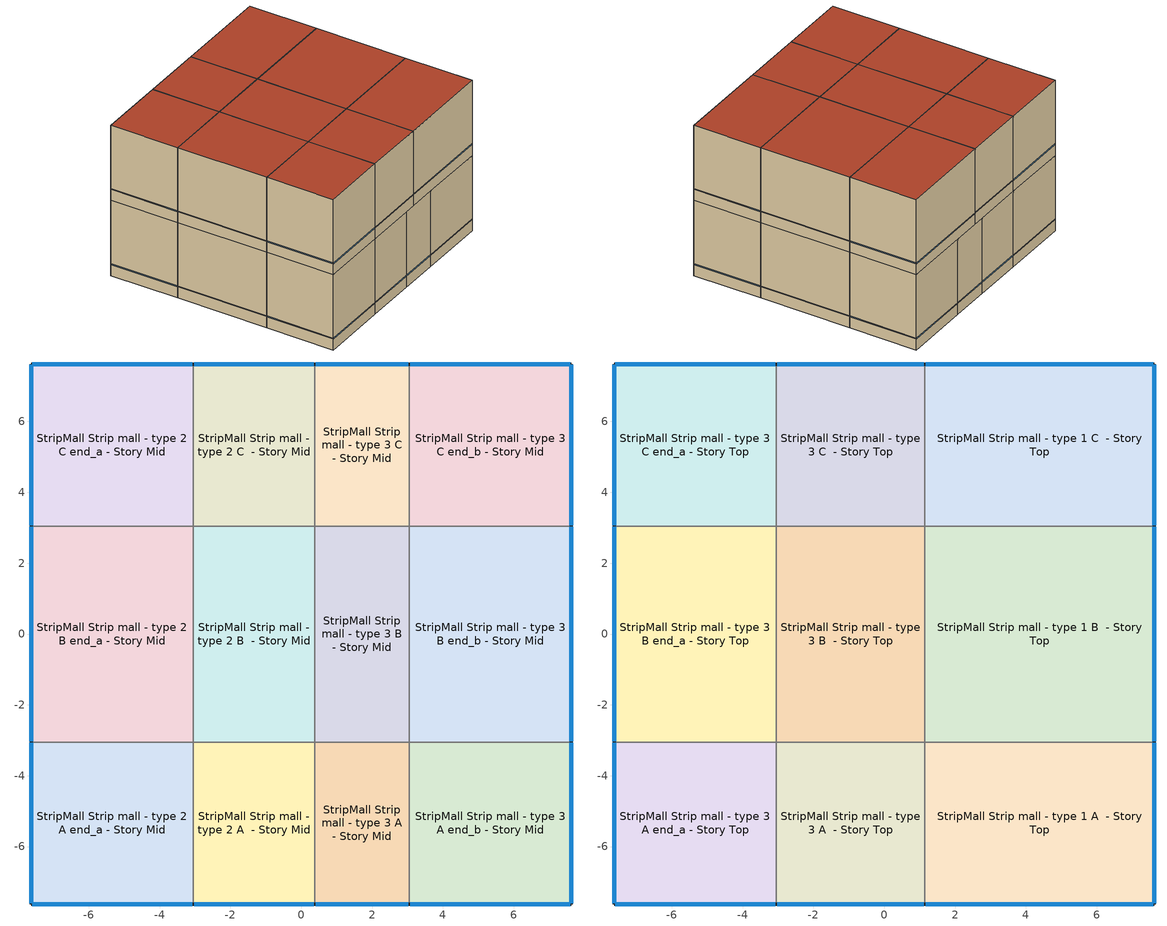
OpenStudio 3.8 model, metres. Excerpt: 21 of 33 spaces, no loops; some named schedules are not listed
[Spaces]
StripMall Strip mall - type 2 A end_a - Story Mid
 floor adiabatic (Typical Interior Floor): -7.62,-7.62 -7.62,-3.05 -3.05,-3.05 -3.05,-7.62 z5.18
 wall outside: -7.62,-3.05 -7.62,-7.62 -3.05,-7.62 z5.18:10.36
 wall to StripMall Strip mall - type 2 B end_a - Story Mid: -3.05,-3.05 -7.62,-3.05 z5.18:10.36
 wall to StripMall Strip mall - type 2 A  - Story Mid: -3.05,-7.62 -3.05,-3.05 z5.18:10.36
 window (Window U-0.75 SHGC 0.65): -7.62,-3.07 -7.62,-7.59 / -7.59,-7.62 -3.07,-7.62 z5.94:6
 ceiling adiabatic (Typical Interior Ceiling): -3.05,-7.62 -3.05,-3.05 -7.62,-3.05 -7.62,-7.62 z10.36
StripMall Strip mall - type 2 B end_a - Story Mid
 floor adiabatic (Typical Interior Floor): -7.62,-3.05 -7.62,3.05 -3.05,3.05 -3.05,-3.05 z5.18
 wall outside: -7.62,3.05 -7.62,-3.05 z5.18:10.36
 wall to StripMall Strip mall - type 2 C end_a - Story Mid: -3.05,3.05 -7.62,3.05 z5.18:10.36
 wall to StripMall Strip mall - type 2 B  - Story Mid: -3.05,-3.05 -3.05,3.05 z5.18:10.36
 window (Window U-0.75 SHGC 0.65): -7.62,3.02 -7.62,-3.02 z5.94:6
 ceiling adiabatic (Typical Interior Ceiling): -3.05,-3.05 -3.05,3.05 -7.62,3.05 -7.62,-3.05 z10.36
StripMall Strip mall - type 2 C end_a - Story Mid
 floor adiabatic (Typical Interior Floor): -7.62,3.05 -7.62,7.62 -3.05,7.62 -3.05,3.05 z5.18
 wall outside: -3.05,7.62 -7.62,7.62 -7.62,3.05 z5.18:10.36
 wall to StripMall Strip mall - type 2 C  - Story Mid: -3.05,3.05 -3.05,7.62 z5.18:10.36
 window (Window U-0.75 SHGC 0.65): -7.62,7.59 -7.62,3.07 / -3.07,7.62 -7.59,7.62 z5.94:6
 ceiling adiabatic (Typical Interior Ceiling): -3.05,3.05 -3.05,7.62 -7.62,7.62 -7.62,3.05 z10.36
StripMall Strip mall - type 2 A  - Story Mid
 floor adiabatic (Typical Interior Floor): -3.05,-7.62 -3.05,-3.05 0.38,-3.05 0.38,-7.62 z5.18
 wall outside: -3.05,-7.62 0.38,-7.62 z5.18:10.36
 wall to StripMall Strip mall - type 2 B  - Story Mid: 0.38,-3.05 -3.05,-3.05 z5.18:10.36
 wall to StripMall Strip mall - type 3 A  - Story Mid: 0.38,-7.62 0.38,-3.05 z5.18:10.36
 window (Window U-0.75 SHGC 0.65): -3.02,-7.62 0.36,-7.62 z5.94:6
 ceiling adiabatic (Typical Interior Ceiling): 0.38,-7.62 0.38,-3.05 -3.05,-3.05 -3.05,-7.62 z10.36
StripMall Strip mall - type 2 B  - Story Mid
 floor adiabatic (Typical Interior Floor): -3.05,-3.05 -3.05,3.05 0.38,3.05 0.38,-3.05 z5.18
 wall to StripMall Strip mall - type 2 C  - Story Mid: 0.38,3.05 -3.05,3.05 z5.18:10.36
 wall to StripMall Strip mall - type 3 B  - Story Mid: 0.38,-3.05 0.38,3.05 z5.18:10.36
 ceiling adiabatic (Typical Interior Ceiling): 0.38,-3.05 0.38,3.05 -3.05,3.05 -3.05,-3.05 z10.36
StripMall Strip mall - type 2 C  - Story Mid
 floor adiabatic (Typical Interior Floor): -3.05,3.05 -3.05,7.62 0.38,7.62 0.38,3.05 z5.18
 wall outside: 0.38,7.62 -3.05,7.62 z5.18:10.36
 wall to StripMall Strip mall - type 3 C  - Story Mid: 0.38,3.05 0.38,7.62 z5.18:10.36
 window (Window U-0.75 SHGC 0.65): 0.36,7.62 -3.02,7.62 z5.94:6
 ceiling adiabatic (Typical Interior Ceiling): 0.38,3.05 0.38,7.62 -3.05,7.62 -3.05,3.05 z10.36
StripMall Strip mall - type 3 A  - Story Mid
 floor adiabatic (Typical Interior Floor): 0.38,-7.62 0.38,-3.05 3.05,-3.05 3.05,-7.62 z5.18
 wall outside: 0.38,-7.62 3.05,-7.62 z5.18:10.36
 wall to StripMall Strip mall - type 3 B  - Story Mid: 3.05,-3.05 0.38,-3.05 z5.18:10.36
 wall to StripMall Strip mall - type 3 A end_b - Story Mid: 3.05,-7.62 3.05,-3.05 z5.18:10.36
 window (Window U-0.75 SHGC 0.65): 0.41,-7.62 3.02,-7.62 z5.94:6
 ceiling adiabatic (Typical Interior Ceiling): 3.05,-7.62 3.05,-3.05 0.38,-3.05 0.38,-7.62 z10.36
StripMall Strip mall - type 3 B  - Story Mid
 floor adiabatic (Typical Interior Floor): 0.38,-3.05 0.38,3.05 3.05,3.05 3.05,-3.05 z5.18
 wall to StripMall Strip mall - type 3 C  - Story Mid: 3.05,3.05 0.38,3.05 z5.18:10.36
 wall to StripMall Strip mall - type 3 B end_b - Story Mid: 3.05,-3.05 3.05,3.05 z5.18:10.36
 ceiling adiabatic (Typical Interior Ceiling): 3.05,-3.05 3.05,3.05 0.38,3.05 0.38,-3.05 z10.36
StripMall Strip mall - type 3 C  - Story Mid
 floor adiabatic (Typical Interior Floor): 0.38,3.05 0.38,7.62 3.05,7.62 3.05,3.05 z5.18
 wall outside: 3.05,7.62 0.38,7.62 z5.18:10.36
 wall to StripMall Strip mall - type 3 C end_b - Story Mid: 3.05,3.05 3.05,7.62 z5.18:10.36
 window (Window U-0.75 SHGC 0.65): 3.02,7.62 0.41,7.62 z5.94:6
 ceiling adiabatic (Typical Interior Ceiling): 3.05,3.05 3.05,7.62 0.38,7.62 0.38,3.05 z10.36
StripMall Strip mall - type 3 A end_b - Story Mid
 floor adiabatic (Typical Interior Floor): 3.05,-7.62 3.05,-3.05 7.62,-3.05 7.62,-7.62 z5.18
 wall outside: 3.05,-7.62 7.62,-7.62 7.62,-3.05 z5.18:10.36
 wall to StripMall Strip mall - type 3 B end_b - Story Mid: 7.62,-3.05 3.05,-3.05 z5.18:10.36
 window (Window U-0.75 SHGC 0.65): 3.07,-7.62 7.59,-7.62 / 7.62,-7.59 7.62,-3.07 z5.94:6
 ceiling adiabatic (Typical Interior Ceiling): 7.62,-7.62 7.62,-3.05 3.05,-3.05 3.05,-7.62 z10.36
StripMall Strip mall - type 3 B end_b - Story Mid
 floor adiabatic (Typical Interior Floor): 3.05,-3.05 3.05,3.05 7.62,3.05 7.62,-3.05 z5.18
 wall outside: 7.62,-3.05 7.62,3.05 z5.18:10.36
 wall to StripMall Strip mall - type 3 C end_b - Story Mid: 7.62,3.05 3.05,3.05 z5.18:10.36
 window (Window U-0.75 SHGC 0.65): 7.62,-3.02 7.62,3.02 z5.94:6
 ceiling adiabatic (Typical Interior Ceiling): 7.62,-3.05 7.62,3.05 3.05,3.05 3.05,-3.05 z10.36
StripMall Strip mall - type 3 C end_b - Story Mid
 floor adiabatic (Typical Interior Floor): 3.05,3.05 3.05,7.62 7.62,7.62 7.62,3.05 z5.18
 wall outside: 7.62,3.05 7.62,7.62 3.05,7.62 z5.18:10.36
 window (Window U-0.75 SHGC 0.65): 7.59,7.62 3.07,7.62 / 7.62,3.07 7.62,7.59 z5.94:6
 ceiling adiabatic (Typical Interior Ceiling): 7.62,3.05 7.62,7.62 3.05,7.62 3.05,3.05 z10.36
StripMall Strip mall - type 3 A end_a - Story Top
 floor adiabatic (Typical Interior Floor): -7.62,-7.62 -7.62,-3.05 -3.05,-3.05 -3.05,-7.62 z10.36
 wall outside: -7.62,-3.05 -7.62,-7.62 -3.05,-7.62 z10.36:15.54
 wall to StripMall Strip mall - type 3 B end_a - Story Top: -3.05,-3.05 -7.62,-3.05 z10.36:15.54
 wall to StripMall Strip mall - type 3 A  - Story Top: -3.05,-7.62 -3.05,-3.05 z10.36:15.54
 window (Window U-0.75 SHGC 0.65): -7.62,-3.07 -7.62,-7.59 / -7.59,-7.62 -3.07,-7.62 z11.13:11.18
 roof outside: -3.05,-7.62 -3.05,-3.05 -7.62,-3.05 -7.62,-7.62 z15.54
StripMall Strip mall - type 3 B end_a - Story Top
 floor adiabatic (Typical Interior Floor): -7.62,-3.05 -7.62,3.05 -3.05,3.05 -3.05,-3.05 z10.36
 wall outside: -7.62,3.05 -7.62,-3.05 z10.36:15.54
 wall to StripMall Strip mall - type 3 C end_a - Story Top: -3.05,3.05 -7.62,3.05 z10.36:15.54
 wall to StripMall Strip mall - type 3 B  - Story Top: -3.05,-3.05 -3.05,3.05 z10.36:15.54
 window (Window U-0.75 SHGC 0.65): -7.62,3.02 -7.62,-3.02 z11.13:11.18
 roof outside: -3.05,-3.05 -3.05,3.05 -7.62,3.05 -7.62,-3.05 z15.54
StripMall Strip mall - type 3 C end_a - Story Top
 floor adiabatic (Typical Interior Floor): -7.62,3.05 -7.62,7.62 -3.05,7.62 -3.05,3.05 z10.36
 wall outside: -3.05,7.62 -7.62,7.62 -7.62,3.05 z10.36:15.54
 wall to StripMall Strip mall - type 3 C  - Story Top: -3.05,3.05 -3.05,7.62 z10.36:15.54
 window (Window U-0.75 SHGC 0.65): -7.62,7.59 -7.62,3.07 / -3.07,7.62 -7.59,7.62 z11.13:11.18
 roof outside: -3.05,3.05 -3.05,7.62 -7.62,7.62 -7.62,3.05 z15.54
StripMall Strip mall - type 3 A  - Story Top
 floor adiabatic (Typical Interior Floor): -3.05,-7.62 -3.05,-3.05 1.14,-3.05 1.14,-7.62 z10.36
 wall outside: -3.05,-7.62 1.14,-7.62 z10.36:15.54
 wall to StripMall Strip mall - type 3 B  - Story Top: 1.14,-3.05 -3.05,-3.05 z10.36:15.54
 wall to StripMall Strip mall - type 1 A  - Story Top: 1.14,-7.62 1.14,-3.05 z10.36:15.54
 window (Window U-0.75 SHGC 0.65): -3.02,-7.62 1.12,-7.62 z11.13:11.18
 roof outside: 1.14,-7.62 1.14,-3.05 -3.05,-3.05 -3.05,-7.62 z15.54
StripMall Strip mall - type 3 B  - Story Top
 floor adiabatic (Typical Interior Floor): -3.05,-3.05 -3.05,3.05 1.14,3.05 1.14,-3.05 z10.36
 wall to StripMall Strip mall - type 3 C  - Story Top: 1.14,3.05 -3.05,3.05 z10.36:15.54
 wall to StripMall Strip mall - type 1 B  - Story Top: 1.14,-3.05 1.14,3.05 z10.36:15.54
 roof outside: 1.14,-3.05 1.14,3.05 -3.05,3.05 -3.05,-3.05 z15.54
StripMall Strip mall - type 3 C  - Story Top
 floor adiabatic (Typical Interior Floor): -3.05,3.05 -3.05,7.62 1.14,7.62 1.14,3.05 z10.36
 wall outside: 1.14,7.62 -3.05,7.62 z10.36:15.54
 wall to StripMall Strip mall - type 1 C  - Story Top: 1.14,3.05 1.14,7.62 z10.36:15.54
 window (Window U-0.75 SHGC 0.65): 1.12,7.62 -3.02,7.62 z11.13:11.18
 roof outside: 1.14,3.05 1.14,7.62 -3.05,7.62 -3.05,3.05 z15.54
StripMall Strip mall - type 1 A  - Story Top
 floor adiabatic (Typical Interior Floor): 1.14,-7.62 1.14,-3.05 7.62,-3.05 7.62,-7.62 z10.36
 wall outside: 1.14,-7.62 7.62,-7.62 7.62,-3.05 z10.36:15.54
 wall to StripMall Strip mall - type 1 B  - Story Top: 7.62,-3.05 1.14,-3.05 z10.36:15.54
 window (Window U-0.75 SHGC 0.65): 1.17,-7.62 7.59,-7.62 / 7.62,-7.59 7.62,-3.07 z11.13:11.18
 roof outside: 7.62,-7.62 7.62,-3.05 1.14,-3.05 1.14,-7.62 z15.54
StripMall Strip mall - type 1 B  - Story Top
 floor adiabatic (Typical Interior Floor): 1.14,-3.05 1.14,3.05 7.62,3.05 7.62,-3.05 z10.36
 wall outside: 7.62,-3.05 7.62,3.05 z10.36:15.54
 wall to StripMall Strip mall - type 1 C  - Story Top: 7.62,3.05 1.14,3.05 z10.36:15.54
 window (Window U-0.75 SHGC 0.65): 7.62,-3.02 7.62,3.02 z11.13:11.18
 roof outside: 7.62,-3.05 7.62,3.05 1.14,3.05 1.14,-3.05 z15.54
StripMall Strip mall - type 1 C  - Story Top
 floor adiabatic (Typical Interior Floor): 1.14,3.05 1.14,7.62 7.62,7.62 7.62,3.05 z10.36
 wall outside: 7.62,3.05 7.62,7.62 1.14,7.62 z10.36:15.54
 window (Window U-0.75 SHGC 0.65): 7.59,7.62 1.17,7.62 / 7.62,3.07 7.62,7.59 z11.13:11.18
 roof outside: 7.62,3.05 7.62,7.62 1.14,7.62 1.14,3.05 z15.54
[Site]
Denver Internationa_CO_USA: Latitude {deg}=39.83; Longitude {deg}=-104.66; Time Zone {hr}=-7; Elevation {m}=1655; Terrain=City
[Site:WaterMainsTemperature]
Calculation Method=Correlation; Annual Average Outdoor Air Temperature {C}=10.9308; Maximum Difference In Monthly Average Outdoor Air Temperatures {deltaC}=24.88
[SizingPeriod:DesignDay] Barometric Pressure {Pa}=82960; Rain Indicator=No; Snow Indicator=No; Day of Month=21; Daylight Saving Time Indicator=No; Humidity Condition Type=Wetbulb; Dry-Bulb Temperature Range Modifier Type=DefaultMultipliers
Name | Maximum Dry-Bulb Temperature {C} | Daily Dry-Bulb Temperature Range {deltaC} | Wind Speed {m/s} | Wind Direction {deg} | Month | Day Type | Wetbulb or DewPoint at Maximum Dry-Bulb {C} | Solar Model Indicator | ASHRAE Clear Sky Optical Depth for Beam Irradiance | ASHRAE Clear Sky Optical Depth for Diffuse Irradiance | Sky Clearness
Denver Internationa Ann Clg .4% Condns DB=>MWB 1 | 34.6 | 15.3 | 4.1 | 80 | 7 | SummerDesignDay | 15.5 | ASHRAETau | 0.307 | 2.47
Denver Internationa Ann Clg .4% Condns WB=>MDB 1 | 27.1 | 15.3 | 4.1 | 80 | 7 | SummerDesignDay | 18.3 | ASHRAETau | 0.307 | 2.47
Denver Internationa Ann Htg 99.6% Condns DB 1 | -17.5 | 0 | 3.5 | 90 | 12 | WinterDesignDay | -17.5 | ASHRAEClearSky |  |  | 0
Denver Internationa August .4% Condns DB=>MCWB 1 | 35.5 | 14.8 | 4.1 | 80 | 8 | SummerDesignDay | 15.8 | ASHRAETau | 0.317 | 2.463
[ClimateZones]
Climate Zone Institution Name 1=ASHRAE; Climate Zone Document Name 1=ANSI/ASHRAE Standard 169; Climate Zone Document Year 1=2006; Climate Zone Value 1=ASHRAE 169-2013-5B
[Building]
ComStock DOE Ref Pre-1980|RetailStripmall|FullServiceRestaurant: Default Construction Set=ComStock DOE Ref Pre-1980 - StMall - ASHRAE 169-2013-5B; Default Schedule Set=Building Default Schedule Set; Standards Building Type=StripMall
[Site:GroundTemperature:FCfactorMethod]
January Ground Temperature {C}=7.1; February Ground Temperature {C}=3; March Ground Temperature {C}=-1; April Ground Temperature {C}=0.8; May Ground Temperature {C}=-0.2; June Ground Temperature {C}=4.8; July Ground Temperature {C}=6.1; August Ground Temperature {C}=13.7; September Ground Temperature {C}=22.2; October Ground Temperature {C}=22.7; November Ground Temperature {C}=21.7; December Ground Temperature {C}=18.5
[DefaultConstructionSet]
ComStock DOE Ref Pre-1980 - StMall - ASHRAE 169-2013-5B: Default Exterior Surface Constructions=Default Surface Constructions 1; Default Interior Surface Constructions=Default Surface Constructions 2; Default Ground Contact Surface Constructions=Default Surface Constructions 3; Default Exterior SubSurface Constructions=Default Sub Surface Constructions 1; Default Interior SubSurface Constructions=Default Sub Surface Constructions 2; Interior Partition Construction=Typical Interior Partition
[DefaultSurfaceConstructions]
Name | Floor Construction | Wall Construction | Roof Ceiling Construction
Default Surface Constructions 1 | Typical Insulated Exterior Mass Floor | Typical Insulated Steel Framed Exterior Wall R-6.21 | Typical IEAD Roof R-13.16
Default Surface Constructions 2 | Typical Interior Floor | Typical Interior Wall | Typical Interior Ceiling
Default Surface Constructions 3 | Typical Insulated Carpeted 6in Slab Floor | Typical Insulated Basement Mass Wall
[Construction]
Typical Insulated Exterior Mass Floor: 4 in. Normalweight Concrete Floor, Typical Carpet Pad
Typical Insulated Steel Framed Exterior Wall R-6.21: 25mm Stucco, 5/8 in. Gypsum Board, Typical Insulation R-4.03, 5/8 in. Gypsum Board
Typical IEAD Roof R-13.16: Roof Membrane, Typical Insulation R-12.04, Metal Roof Surface
Typical Interior Floor: 100mm Normalweight concrete floor, CP02 CARPET PAD
Typical Interior Wall: G01 13mm gypsum board, G01 13mm gypsum board
Typical Interior Ceiling: CP02 CARPET PAD, 100mm Normalweight concrete floor
Typical Insulated Carpeted 6in Slab Floor: 6 in. Normalweight Concrete Floor, Typical Carpet Pad
Typical Insulated Basement Mass Wall: 8 in. Concrete Block Basement Wall
U 0.62 SHGC 0.41 Simple Glazing Window U-0.62 SHGC 0.41: U 0.62 SHGC 0.41 Simple Glazing U-0.62 SHGC 0.41
U 0.62 SHGC 0.41 Simple Glazing Window U-0.62 SHGC 0.41 1: U 0.62 SHGC 0.41 Simple Glazing U-0.62 SHGC 0.41 1
Typical Insulated Metal Door: F08 Metal surface, Typical Insulation
U 0.88 SHGC 0.16 Sgl Ref-A-L Clr 6mm: REF A CLEAR LO 6MM
Typical Overhead Door: Typical Insulation
Typical Interior Window: Clear 3mm
Typical Interior Door; Typical Interior Partition: G05 25mm wood
InteriorFurnishings 1: Std Wood 6inch 1
Window U-0.75 SHGC 0.65: Simple Glazing Double - No LowE - Clear - Aluminum
[Material:NoMass] Roughness=Smooth; Thermal Absorptance=0.9; Solar Absorptance=0.7
Name | Thermal Resistance {m2-K/W} | Visible Absorptance
Typical Insulation R-4.03 | 0.710131 | 0.7
Typical Carpet Pad; CP02 CARPET PAD | 0.21648 | 0.8
Typical Insulation R-12.04 | 2.12048 | 0.7
Typical Insulation | 0.0282222 | 0.7
[Material] Thermal Absorptance=0.9
Name | Roughness | Thickness {m} | Conductivity {W/m-K} | Density {kg/m3} | Specific Heat {J/kg-K} | Solar Absorptance | Visible Absorptance
4 in. Normalweight Concrete Floor | MediumRough | 0.1016 | 2.31 | 2322 | 832 | 0.7 | 0.7
25mm Stucco | Smooth | 0.0254 | 0.72 | 1856 | 840 | 0.7 | 0.7
5/8 in. Gypsum Board | MediumSmooth | 0.0159 | 0.16 | 800 | 1090 | 0.7 | 0.7
Roof Membrane | VeryRough | 0.0095 | 0.16 | 1121.29 | 1460 | 0.7 | 0.7
Metal Roof Surface; F08 Metal surface | Smooth | 0.0008 | 45.28 | 7824 | 500 | 0.7 | 0.7
100mm Normalweight concrete floor | MediumRough | 0.1016 | 2.31045 | 2322 | 832.557 | 0.7 | 0.7
G01 13mm gypsum board | Smooth | 0.0127 | 0.160031 | 800.001 | 1090.73 | 0.7 | 0.5
6 in. Normalweight Concrete Floor | MediumRough | 0.1524 | 2.31 | 2322 | 832 | 0.7 | 0.7
8 in. Concrete Block Basement Wall | MediumRough | 0.2032 | 1.326 | 1842 | 912 | 0.7 | 0.7
G05 25mm wood | MediumSmooth | 0.0254 | 0.15 | 608 | 1630 | 0.5 | 0.5
Std Wood 6inch 1 | MediumSmooth | 0.15 | 0.12 | 540 | 1210 | 0.7 | 0.7
[DefaultSubSurfaceConstructions]
Name | Fixed Window Construction | Operable Window Construction | Door Construction | Glass Door Construction | Overhead Door Construction | Tubular Daylight Dome Construction | Tubular Daylight Diffuser Construction
Default Sub Surface Constructions 1 | U 0.62 SHGC 0.41 Simple Glazing Window U-0.62 SHGC 0.41 | U 0.62 SHGC 0.41 Simple Glazing Window U-0.62 SHGC 0.41 1 | Typical Insulated Metal Door | U 0.88 SHGC 0.16 Sgl Ref-A-L Clr 6mm | Typical Overhead Door | Typical Interior Window | Typical Interior Window
Default Sub Surface Constructions 2 | Typical Interior Window | Typical Interior Window | Typical Interior Door
[WindowMaterial:SimpleGlazingSystem]
Name | U-Factor {W/m2-K} | Solar Heat Gain Coefficient | Visible Transmittance
U 0.62 SHGC 0.41 Simple Glazing U-0.62 SHGC 0.41; U 0.62 SHGC 0.41 Simple Glazing U-0.62 SHGC 0.41 1 | 3.52052 | 0.41 | 0.32
Simple Glazing Double - No LowE - Clear - Aluminum | 4.23598 | 0.646 | 0.671
[WindowMaterial:Glazing] Optical Data Type=SpectralAverage; Infrared Transmittance at Normal Incidence=0; Front Side Infrared Hemispherical Emissivity=0.84; Conductivity {W/m-K}=0.9; Dirt Correction Factor for Solar and Visible Transmittance=1; Solar Diffusing=No
Name | Thickness {m} | Solar Transmittance at Normal Incidence | Front Side Solar Reflectance at Normal Incidence | Back Side Solar Reflectance at Normal Incidence | Visible Transmittance at Normal Incidence | Front Side Visible Reflectance at Normal Incidence | Back Side Visible Reflectance at Normal Incidence | Back Side Infrared Hemispherical Emissivity
REF A CLEAR LO 6MM | 0.006 | 0.066 | 0.341 | 0.493 | 0.08 | 0.41 | 0.37 | 0.4
Clear 3mm | 0.003 | 0.837 | 0.075 | 0.075 | 0.898 | 0.081 | 0.081 | 0.84
[SpaceType] Standards Building Type=StripMall
Name | Default Schedule Set | Design Specification Outdoor Air Object | Standards Space Type
StripMall Strip mall - type 1 - ComStock DOE Ref Pre-1980 | StripMall Strip mall - type 1 Schedule Set | StripMall Strip mall - type 1 Ventilation | Strip mall - type 1
StripMall Strip mall - type 2 - ComStock DOE Ref Pre-1980 | StripMall Strip mall - type 2 Schedule Set | StripMall Strip mall - type 2 Ventilation | Strip mall - type 2
StripMall Strip mall - type 3 - ComStock DOE Ref Pre-1980 | StripMall Strip mall - type 3 Schedule Set | StripMall Strip mall - type 3 Ventilation | Strip mall - type 3
[BuildingStory] Nominal Floor to Floor Height {m}=5.1816
Name | Nominal Z Coordinate {m}
Story Mid | 5.1816
Story Top | 10.3632
[Space]
Name | Space Type | Building Story | Thermal Zone
StripMall Strip mall - type 2 A end_a - Story Mid | StripMall Strip mall - type 2 - ComStock DOE Ref Pre-1980 | Story Mid | Zone StripMall Strip mall - type 2 A end_a - Story Mid
StripMall Strip mall - type 2 B end_a - Story Mid | StripMall Strip mall - type 2 - ComStock DOE Ref Pre-1980 | Story Mid | Zone StripMall Strip mall - type 2 B end_a - Story Mid
StripMall Strip mall - type 2 C end_a - Story Mid | StripMall Strip mall - type 2 - ComStock DOE Ref Pre-1980 | Story Mid | Zone StripMall Strip mall - type 2 C end_a - Story Mid
StripMall Strip mall - type 2 A  - Story Mid | StripMall Strip mall - type 2 - ComStock DOE Ref Pre-1980 | Story Mid | Zone StripMall Strip mall - type 2 A  - Story Mid
StripMall Strip mall - type 2 B  - Story Mid | StripMall Strip mall - type 2 - ComStock DOE Ref Pre-1980 | Story Mid | Zone StripMall Strip mall - type 2 B  - Story Mid
StripMall Strip mall - type 2 C  - Story Mid | StripMall Strip mall - type 2 - ComStock DOE Ref Pre-1980 | Story Mid | Zone StripMall Strip mall - type 2 C  - Story Mid
StripMall Strip mall - type 3 A  - Story Mid | StripMall Strip mall - type 3 - ComStock DOE Ref Pre-1980 | Story Mid | Zone StripMall Strip mall - type 3 A  - Story Mid
StripMall Strip mall - type 3 B  - Story Mid | StripMall Strip mall - type 3 - ComStock DOE Ref Pre-1980 | Story Mid | Zone StripMall Strip mall - type 3 B  - Story Mid
StripMall Strip mall - type 3 C  - Story Mid | StripMall Strip mall - type 3 - ComStock DOE Ref Pre-1980 | Story Mid | Zone StripMall Strip mall - type 3 C  - Story Mid
StripMall Strip mall - type 3 A end_b - Story Mid | StripMall Strip mall - type 3 - ComStock DOE Ref Pre-1980 | Story Mid | Zone StripMall Strip mall - type 3 A end_b - Story Mid
StripMall Strip mall - type 3 B end_b - Story Mid | StripMall Strip mall - type 3 - ComStock DOE Ref Pre-1980 | Story Mid | Zone StripMall Strip mall - type 3 B end_b - Story Mid
StripMall Strip mall - type 3 C end_b - Story Mid | StripMall Strip mall - type 3 - ComStock DOE Ref Pre-1980 | Story Mid | Zone StripMall Strip mall - type 3 C end_b - Story Mid
StripMall Strip mall - type 3 A end_a - Story Top | StripMall Strip mall - type 3 - ComStock DOE Ref Pre-1980 | Story Top | Zone StripMall Strip mall - type 3 A end_a - Story Top
StripMall Strip mall - type 3 B end_a - Story Top | StripMall Strip mall - type 3 - ComStock DOE Ref Pre-1980 | Story Top | Zone StripMall Strip mall - type 3 B end_a - Story Top
StripMall Strip mall - type 3 C end_a - Story Top | StripMall Strip mall - type 3 - ComStock DOE Ref Pre-1980 | Story Top | Zone StripMall Strip mall - type 3 C end_a - Story Top
StripMall Strip mall - type 3 A  - Story Top | StripMall Strip mall - type 3 - ComStock DOE Ref Pre-1980 | Story Top | Zone StripMall Strip mall - type 3 A  - Story Top
StripMall Strip mall - type 3 B  - Story Top | StripMall Strip mall - type 3 - ComStock DOE Ref Pre-1980 | Story Top | Zone StripMall Strip mall - type 3 B  - Story Top
StripMall Strip mall - type 3 C  - Story Top | StripMall Strip mall - type 3 - ComStock DOE Ref Pre-1980 | Story Top | Zone StripMall Strip mall - type 3 C  - Story Top
StripMall Strip mall - type 1 A  - Story Top | StripMall Strip mall - type 1 - ComStock DOE Ref Pre-1980 | Story Top | Zone StripMall Strip mall - type 1 A  - Story Top
StripMall Strip mall - type 1 B  - Story Top | StripMall Strip mall - type 1 - ComStock DOE Ref Pre-1980 | Story Top | Zone StripMall Strip mall - type 1 B  - Story Top
StripMall Strip mall - type 1 C  - Story Top | StripMall Strip mall - type 1 - ComStock DOE Ref Pre-1980 | Story Top | Zone StripMall Strip mall - type 1 C  - Story Top
[ThermalZone] Multiplier=1; Use Ideal Air Loads=No
Name | Thermostat
Zone StripMall Strip mall - type 2 A end_a - Story Mid | StripMall Strip mall - type 2 - ComStock DOE Ref Pre-1980 Thermostat 1
Zone StripMall Strip mall - type 2 B end_a - Story Mid | StripMall Strip mall - type 2 - ComStock DOE Ref Pre-1980 Thermostat 3
Zone StripMall Strip mall - type 2 C end_a - Story Mid | StripMall Strip mall - type 2 - ComStock DOE Ref Pre-1980 Thermostat 5
Zone StripMall Strip mall - type 2 A  - Story Mid | StripMall Strip mall - type 2 - ComStock DOE Ref Pre-1980 Thermostat
Zone StripMall Strip mall - type 2 B  - Story Mid | StripMall Strip mall - type 2 - ComStock DOE Ref Pre-1980 Thermostat 2
Zone StripMall Strip mall - type 2 C  - Story Mid | StripMall Strip mall - type 2 - ComStock DOE Ref Pre-1980 Thermostat 4
Zone StripMall Strip mall - type 3 A  - Story Mid | StripMall Strip mall - type 3 - ComStock DOE Ref Pre-1980 Thermostat
Zone StripMall Strip mall - type 3 B  - Story Mid | StripMall Strip mall - type 3 - ComStock DOE Ref Pre-1980 Thermostat 4
Zone StripMall Strip mall - type 3 C  - Story Mid | StripMall Strip mall - type 3 - ComStock DOE Ref Pre-1980 Thermostat 8
Zone StripMall Strip mall - type 3 A end_b - Story Mid | StripMall Strip mall - type 3 - ComStock DOE Ref Pre-1980 Thermostat 3
Zone StripMall Strip mall - type 3 B end_b - Story Mid | StripMall Strip mall - type 3 - ComStock DOE Ref Pre-1980 Thermostat 7
Zone StripMall Strip mall - type 3 C end_b - Story Mid | StripMall Strip mall - type 3 - ComStock DOE Ref Pre-1980 Thermostat 11
Zone StripMall Strip mall - type 3 A end_a - Story Top | StripMall Strip mall - type 3 - ComStock DOE Ref Pre-1980 Thermostat 2
Zone StripMall Strip mall - type 3 B end_a - Story Top | StripMall Strip mall - type 3 - ComStock DOE Ref Pre-1980 Thermostat 6
Zone StripMall Strip mall - type 3 C end_a - Story Top | StripMall Strip mall - type 3 - ComStock DOE Ref Pre-1980 Thermostat 10
Zone StripMall Strip mall - type 3 A  - Story Top | StripMall Strip mall - type 3 - ComStock DOE Ref Pre-1980 Thermostat 1
Zone StripMall Strip mall - type 3 B  - Story Top | StripMall Strip mall - type 3 - ComStock DOE Ref Pre-1980 Thermostat 5
Zone StripMall Strip mall - type 3 C  - Story Top | StripMall Strip mall - type 3 - ComStock DOE Ref Pre-1980 Thermostat 9
Zone StripMall Strip mall - type 1 A  - Story Top | StripMall Strip mall - type 1 - ComStock DOE Ref Pre-1980 Thermostat 1
Zone StripMall Strip mall - type 1 B  - Story Top | StripMall Strip mall - type 1 - ComStock DOE Ref Pre-1980 Thermostat 3
Zone StripMall Strip mall - type 1 C  - Story Top | StripMall Strip mall - type 1 - ComStock DOE Ref Pre-1980 Thermostat 5
[People:Definition] Number of People Calculation Method=People/Area; People per Space Floor Area {person/m2}=0.161459; Fraction Radiant=0.3
StripMall Strip mall - type 1 People Definition; StripMall Strip mall - type 2 People Definition; StripMall Strip mall - type 3 People Definition
[People] Work Efficiency Schedule=Work Efficiency Schedule; Clothing Insulation Schedule=Clothing Schedule; Air Velocity Schedule=Air Velocity Schedule; Multiplier=1
Name | People Definition | Space or SpaceType
StripMall Strip mall - type 1 People | StripMall Strip mall - type 1 People Definition | StripMall Strip mall - type 1 - ComStock DOE Ref Pre-1980
StripMall Strip mall - type 2 People | StripMall Strip mall - type 2 People Definition | StripMall Strip mall - type 2 - ComStock DOE Ref Pre-1980
StripMall Strip mall - type 3 People | StripMall Strip mall - type 3 People Definition | StripMall Strip mall - type 3 - ComStock DOE Ref Pre-1980
[Lights:Definition] Design Level Calculation Method=Watts/Area; Fraction Visible=0.2; Return Air Fraction=0
Name | Watts per Space Floor Area {W/m2} | Fraction Radiant
StripMall Strip mall - type 3 - ComStock DOE Ref Pre-1980 General Lights Definition; StripMall Strip mall - type 2 - ComStock DOE Ref Pre-1980 General Lights Definition; StripMall Strip mall - type 1 - ComStock DOE Ref Pre-1980 General Lights Definition | 6.83094 | 0.365
StripMall Strip mall - type 3 - ComStock DOE Ref Pre-1980 Supplemental Lights Definition; StripMall Strip mall - type 2 - ComStock DOE Ref Pre-1980 Supplemental Lights Definition; StripMall Strip mall - type 1 - ComStock DOE Ref Pre-1980 Supplemental Lights Definition | 0.393529 | 0.165
StripMall Strip mall - type 3 - ComStock DOE Ref Pre-1980 Wall Wash Lights Definition; StripMall Strip mall - type 2 - ComStock DOE Ref Pre-1980 Wall Wash Lights Definition; StripMall Strip mall - type 1 - ComStock DOE Ref Pre-1980 Wall Wash Lights Definition | 0.663322 | 0.165
[ElectricEquipment:Definition] Design Level Calculation Method=Watts/Area; Watts per Space Floor Area {W/m2}=3.83902; Fraction Latent=0; Fraction Radiant=0.5; Fraction Lost=0
StripMall Strip mall - type 1 Elec Equip Definition; StripMall Strip mall - type 2 Elec Equip Definition; StripMall Strip mall - type 3 Elec Equip Definition
[ElectricEquipment] Schedule=Mercantile_Retail BLDG_EQUIP_EndUseData BPR Adjusted
Name | Electric Equipment Definition | Space or SpaceType
StripMall Strip mall - type 1 Elec Equip | StripMall Strip mall - type 1 Elec Equip Definition | StripMall Strip mall - type 1 - ComStock DOE Ref Pre-1980
StripMall Strip mall - type 2 Elec Equip | StripMall Strip mall - type 2 Elec Equip Definition | StripMall Strip mall - type 2 - ComStock DOE Ref Pre-1980
StripMall Strip mall - type 3 Elec Equip | StripMall Strip mall - type 3 Elec Equip Definition | StripMall Strip mall - type 3 - ComStock DOE Ref Pre-1980
[DesignSpecification:OutdoorAir] Outdoor Air Method=Sum; Outdoor Air Flow per Floor Area {m3/s-m2}=0.001524
StripMall Strip mall - type 1 Ventilation; StripMall Strip mall - type 2 Ventilation; StripMall Strip mall - type 3 Ventilation
[DefaultScheduleSet]
Name | Number of People Schedule | People Activity Level Schedule | Lighting Schedule | Electric Equipment Schedule | Infiltration Schedule | Hours of Operation Schedule
StripMall Strip mall - type 1 Schedule Set; StripMall Strip mall - type 2 Schedule Set; StripMall Strip mall - type 3 Schedule Set | StripMall Bldg Occ | StripMall Activity | Mercantile_Retail BLDG_LIGHT_EndUseData | Mercantile_Retail BLDG_EQUIP_EndUseData | StripMall Infil Half On
Building Default Schedule Set |  |  |  |  |  | Building Hours of Operation NonResidential
[Exterior:Lights:Definition]
Name | Design Level {W}
Parking Areas and Drives Def (W/ft^2) | 0.0497494
Building Facades Def (W/ft^2) | 0.25
Main Entries Def (W/ft) | 30
Other Doors Def (W/ft) | 25
[Exterior:Lights] Schedule=Always On Discrete; Control Option=AstronomicalClock
Name | Exterior Lights Definition | Multiplier
Parking Areas and Drives | Parking Areas and Drives Def (W/ft^2) | 19002
Building Facades | Building Facades Def (W/ft^2) | 3400
Main Entries | Main Entries Def (W/ft) | 8.4
Other Doors | Other Doors Def (W/ft) | 5.52
[ThermostatSetpoint:DualSetpoint] Heating Setpoint Temperature Schedule=StripMall HtgSetp; Cooling Setpoint Temperature Schedule=StripMall ClgSetp
StripMall Strip mall - type 1 - ComStock DOE Ref Pre-1980 Thermostat 1; StripMall Strip mall - type 1 - ComStock DOE Ref Pre-1980 Thermostat 3; StripMall Strip mall - type 1 - ComStock DOE Ref Pre-1980 Thermostat 5; StripMall Strip mall - type 2 - ComStock DOE Ref Pre-1980 Thermostat; StripMall Strip mall - type 2 - ComStock DOE Ref Pre-1980 Thermostat 1; StripMall Strip mall - type 2 - ComStock DOE Ref Pre-1980 Thermostat 2; StripMall Strip mall - type 2 - ComStock DOE Ref Pre-1980 Thermostat 3; StripMall Strip mall - type 2 - ComStock DOE Ref Pre-1980 Thermostat 4; StripMall Strip mall - type 2 - ComStock DOE Ref Pre-1980 Thermostat 5; StripMall Strip mall - type 3 - ComStock DOE Ref Pre-1980 Thermostat; StripMall Strip mall - type 3 - ComStock DOE Ref Pre-1980 Thermostat 1; StripMall Strip mall - type 3 - ComStock DOE Ref Pre-1980 Thermostat 2; StripMall Strip mall - type 3 - ComStock DOE Ref Pre-1980 Thermostat 3; StripMall Strip mall - type 3 - ComStock DOE Ref Pre-1980 Thermostat 4; StripMall Strip mall - type 3 - ComStock DOE Ref Pre-1980 Thermostat 5; StripMall Strip mall - type 3 - ComStock DOE Ref Pre-1980 Thermostat 6; StripMall Strip mall - type 3 - ComStock DOE Ref Pre-1980 Thermostat 7; StripMall Strip mall - type 3 - ComStock DOE Ref Pre-1980 Thermostat 8; StripMall Strip mall - type 3 - ComStock DOE Ref Pre-1980 Thermostat 9; StripMall Strip mall - type 3 - ComStock DOE Ref Pre-1980 Thermostat 10; StripMall Strip mall - type 3 - ComStock DOE Ref Pre-1980 Thermostat 11
[InternalMass:Definition]
Internal Mass Definition 2: Construction=InteriorFurnishings 1; Design Level Calculation Method=SurfaceArea/Area; Surface Area per Space Floor Area=2
[InternalMass] Internal Mass Definition=Internal Mass Definition 2; Multiplier=1
Name | Space or SpaceType
StripMall Strip mall - type 1 C  - Story Top Mass | StripMall Strip mall - type 1 C  - Story Top
StripMall Strip mall - type 1 A  - Story Top Mass | StripMall Strip mall - type 1 A  - Story Top
StripMall Strip mall - type 1 B  - Story Top Mass | StripMall Strip mall - type 1 B  - Story Top
StripMall Strip mall - type 3 C  - Story Top Mass | StripMall Strip mall - type 3 C  - Story Top
StripMall Strip mall - type 3 C  - Story Mid Mass | StripMall Strip mall - type 3 C  - Story Mid
StripMall Strip mall - type 2 C  - Story Mid Mass | StripMall Strip mall - type 2 C  - Story Mid
StripMall Strip mall - type 3 A  - Story Top Mass | StripMall Strip mall - type 3 A  - Story Top
StripMall Strip mall - type 2 B end_a - Story Mid Mass | StripMall Strip mall - type 2 B end_a - Story Mid
StripMall Strip mall - type 3 C end_a - Story Top Mass | StripMall Strip mall - type 3 C end_a - Story Top
StripMall Strip mall - type 2 B  - Story Mid Mass | StripMall Strip mall - type 2 B  - Story Mid
StripMall Strip mall - type 3 A  - Story Mid Mass | StripMall Strip mall - type 3 A  - Story Mid
StripMall Strip mall - type 2 A end_a - Story Mid Mass | StripMall Strip mall - type 2 A end_a - Story Mid
StripMall Strip mall - type 2 C end_a - Story Mid Mass | StripMall Strip mall - type 2 C end_a - Story Mid
StripMall Strip mall - type 3 A end_a - Story Top Mass | StripMall Strip mall - type 3 A end_a - Story Top
StripMall Strip mall - type 3 B  - Story Top Mass | StripMall Strip mall - type 3 B  - Story Top
StripMall Strip mall - type 2 A  - Story Mid Mass | StripMall Strip mall - type 2 A  - Story Mid
StripMall Strip mall - type 3 B  - Story Mid Mass | StripMall Strip mall - type 3 B  - Story Mid
StripMall Strip mall - type 3 A end_b - Story Mid Mass | StripMall Strip mall - type 3 A end_b - Story Mid
StripMall Strip mall - type 3 B end_b - Story Mid Mass | StripMall Strip mall - type 3 B end_b - Story Mid
StripMall Strip mall - type 3 C end_b - Story Mid Mass | StripMall Strip mall - type 3 C end_b - Story Mid
StripMall Strip mall - type 3 B end_a - Story Top Mass | StripMall Strip mall - type 3 B end_a - Story Top
[Lights] Schedule=Mercantile_Retail BLDG_LIGHT_EndUseData BPR Adjusted; Fraction Replaceable=1
Name | Lights Definition | Space or SpaceType
StripMall Strip mall - type 3 - ComStock DOE Ref Pre-1980 General Lighting | StripMall Strip mall - type 3 - ComStock DOE Ref Pre-1980 General Lights Definition | StripMall Strip mall - type 3 - ComStock DOE Ref Pre-1980
StripMall Strip mall - type 3 - ComStock DOE Ref Pre-1980 Supplemental Lighting | StripMall Strip mall - type 3 - ComStock DOE Ref Pre-1980 Supplemental Lights Definition | StripMall Strip mall - type 3 - ComStock DOE Ref Pre-1980
StripMall Strip mall - type 3 - ComStock DOE Ref Pre-1980 Wall Wash Lighting | StripMall Strip mall - type 3 - ComStock DOE Ref Pre-1980 Wall Wash Lights Definition | StripMall Strip mall - type 3 - ComStock DOE Ref Pre-1980
StripMall Strip mall - type 2 - ComStock DOE Ref Pre-1980 General Lighting | StripMall Strip mall - type 2 - ComStock DOE Ref Pre-1980 General Lights Definition | StripMall Strip mall - type 2 - ComStock DOE Ref Pre-1980
StripMall Strip mall - type 2 - ComStock DOE Ref Pre-1980 Supplemental Lighting | StripMall Strip mall - type 2 - ComStock DOE Ref Pre-1980 Supplemental Lights Definition | StripMall Strip mall - type 2 - ComStock DOE Ref Pre-1980
StripMall Strip mall - type 2 - ComStock DOE Ref Pre-1980 Wall Wash Lighting | StripMall Strip mall - type 2 - ComStock DOE Ref Pre-1980 Wall Wash Lights Definition | StripMall Strip mall - type 2 - ComStock DOE Ref Pre-1980
StripMall Strip mall - type 1 - ComStock DOE Ref Pre-1980 General Lighting | StripMall Strip mall - type 1 - ComStock DOE Ref Pre-1980 General Lights Definition | StripMall Strip mall - type 1 - ComStock DOE Ref Pre-1980
StripMall Strip mall - type 1 - ComStock DOE Ref Pre-1980 Supplemental Lighting | StripMall Strip mall - type 1 - ComStock DOE Ref Pre-1980 Supplemental Lights Definition | StripMall Strip mall - type 1 - ComStock DOE Ref Pre-1980
StripMall Strip mall - type 1 - ComStock DOE Ref Pre-1980 Wall Wash Lighting | StripMall Strip mall - type 1 - ComStock DOE Ref Pre-1980 Wall Wash Lights Definition | StripMall Strip mall - type 1 - ComStock DOE Ref Pre-1980
[SpaceInfiltration:DesignFlowRate] Design Flow Rate Calculation Method=Flow/ExteriorArea; Flow per Exterior Surface Area {m3/s-m2}=0.000826564; Velocity Term Coefficient=0
Name | Space or SpaceType | Schedule | Constant Term Coefficient | Temperature Term Coefficient | Velocity Squared Term Coefficient
StripMall Strip mall - type 1 C  - Story Top HVAC On Infiltration | StripMall Strip mall - type 1 C  - Story Top | Infiltration HVAC On Schedule | 0.0164 | 0.0054 | 0.036
StripMall Strip mall - type 1 C  - Story Top HVAC Off Infiltration | StripMall Strip mall - type 1 C  - Story Top | Infiltration HVAC Off Schedule | 0 | 0.009 | 0.0471
StripMall Strip mall - type 1 A  - Story Top HVAC On Infiltration | StripMall Strip mall - type 1 A  - Story Top | Infiltration HVAC On Schedule | 0.0164 | 0.0054 | 0.036
StripMall Strip mall - type 1 A  - Story Top HVAC Off Infiltration | StripMall Strip mall - type 1 A  - Story Top | Infiltration HVAC Off Schedule | 0 | 0.009 | 0.0471
StripMall Strip mall - type 1 B  - Story Top HVAC On Infiltration | StripMall Strip mall - type 1 B  - Story Top | Infiltration HVAC On Schedule | 0.0164 | 0.0054 | 0.036
StripMall Strip mall - type 1 B  - Story Top HVAC Off Infiltration | StripMall Strip mall - type 1 B  - Story Top | Infiltration HVAC Off Schedule | 0 | 0.009 | 0.0471
StripMall Strip mall - type 3 C  - Story Top HVAC On Infiltration | StripMall Strip mall - type 3 C  - Story Top | Infiltration HVAC On Schedule | 0.0164 | 0.0054 | 0.036
StripMall Strip mall - type 3 C  - Story Top HVAC Off Infiltration | StripMall Strip mall - type 3 C  - Story Top | Infiltration HVAC Off Schedule | 0 | 0.009 | 0.0471
StripMall Strip mall - type 3 C  - Story Mid HVAC On Infiltration | StripMall Strip mall - type 3 C  - Story Mid | Infiltration HVAC On Schedule | 0.0164 | 0.0054 | 0.036
StripMall Strip mall - type 3 C  - Story Mid HVAC Off Infiltration | StripMall Strip mall - type 3 C  - Story Mid | Infiltration HVAC Off Schedule | 0 | 0.009 | 0.0471
StripMall Strip mall - type 2 C  - Story Mid HVAC On Infiltration | StripMall Strip mall - type 2 C  - Story Mid | Infiltration HVAC On Schedule | 0.0164 | 0.0054 | 0.036
StripMall Strip mall - type 2 C  - Story Mid HVAC Off Infiltration | StripMall Strip mall - type 2 C  - Story Mid | Infiltration HVAC Off Schedule | 0 | 0.009 | 0.0471
StripMall Strip mall - type 3 A  - Story Top HVAC On Infiltration | StripMall Strip mall - type 3 A  - Story Top | Infiltration HVAC On Schedule | 0.0164 | 0.0054 | 0.036
StripMall Strip mall - type 3 A  - Story Top HVAC Off Infiltration | StripMall Strip mall - type 3 A  - Story Top | Infiltration HVAC Off Schedule | 0 | 0.009 | 0.0471
StripMall Strip mall - type 2 B end_a - Story Mid HVAC On Infiltration | StripMall Strip mall - type 2 B end_a - Story Mid | Infiltration HVAC On Schedule | 0.0164 | 0.0054 | 0.036
StripMall Strip mall - type 2 B end_a - Story Mid HVAC Off Infiltration | StripMall Strip mall - type 2 B end_a - Story Mid | Infiltration HVAC Off Schedule | 0 | 0.009 | 0.0471
StripMall Strip mall - type 3 C end_a - Story Top HVAC On Infiltration | StripMall Strip mall - type 3 C end_a - Story Top | Infiltration HVAC On Schedule | 0.0164 | 0.0054 | 0.036
StripMall Strip mall - type 3 C end_a - Story Top HVAC Off Infiltration | StripMall Strip mall - type 3 C end_a - Story Top | Infiltration HVAC Off Schedule | 0 | 0.009 | 0.0471
StripMall Strip mall - type 3 A  - Story Mid HVAC On Infiltration | StripMall Strip mall - type 3 A  - Story Mid | Infiltration HVAC On Schedule | 0.0164 | 0.0054 | 0.036
StripMall Strip mall - type 3 A  - Story Mid HVAC Off Infiltration | StripMall Strip mall - type 3 A  - Story Mid | Infiltration HVAC Off Schedule | 0 | 0.009 | 0.0471
StripMall Strip mall - type 2 A end_a - Story Mid HVAC On Infiltration | StripMall Strip mall - type 2 A end_a - Story Mid | Infiltration HVAC On Schedule | 0.0164 | 0.0054 | 0.036
StripMall Strip mall - type 2 A end_a - Story Mid HVAC Off Infiltration | StripMall Strip mall - type 2 A end_a - Story Mid | Infiltration HVAC Off Schedule | 0 | 0.009 | 0.0471
StripMall Strip mall - type 2 C end_a - Story Mid HVAC On Infiltration | StripMall Strip mall - type 2 C end_a - Story Mid | Infiltration HVAC On Schedule | 0.0164 | 0.0054 | 0.036
StripMall Strip mall - type 2 C end_a - Story Mid HVAC Off Infiltration | StripMall Strip mall - type 2 C end_a - Story Mid | Infiltration HVAC Off Schedule | 0 | 0.009 | 0.0471
StripMall Strip mall - type 3 A end_a - Story Top HVAC On Infiltration | StripMall Strip mall - type 3 A end_a - Story Top | Infiltration HVAC On Schedule | 0.0164 | 0.0054 | 0.036
StripMall Strip mall - type 3 A end_a - Story Top HVAC Off Infiltration | StripMall Strip mall - type 3 A end_a - Story Top | Infiltration HVAC Off Schedule | 0 | 0.009 | 0.0471
StripMall Strip mall - type 3 B  - Story Top HVAC On Infiltration | StripMall Strip mall - type 3 B  - Story Top | Infiltration HVAC On Schedule | 0.0164 | 0.0054 | 0.036
StripMall Strip mall - type 3 B  - Story Top HVAC Off Infiltration | StripMall Strip mall - type 3 B  - Story Top | Infiltration HVAC Off Schedule | 0 | 0.009 | 0.0471
StripMall Strip mall - type 2 A  - Story Mid HVAC On Infiltration | StripMall Strip mall - type 2 A  - Story Mid | Infiltration HVAC On Schedule | 0.0164 | 0.0054 | 0.036
StripMall Strip mall - type 2 A  - Story Mid HVAC Off Infiltration | StripMall Strip mall - type 2 A  - Story Mid | Infiltration HVAC Off Schedule | 0 | 0.009 | 0.0471
StripMall Strip mall - type 3 A end_b - Story Mid HVAC On Infiltration | StripMall Strip mall - type 3 A end_b - Story Mid | Infiltration HVAC On Schedule | 0.0164 | 0.0054 | 0.036
StripMall Strip mall - type 3 A end_b - Story Mid HVAC Off Infiltration | StripMall Strip mall - type 3 A end_b - Story Mid | Infiltration HVAC Off Schedule | 0 | 0.009 | 0.0471
StripMall Strip mall - type 3 B end_b - Story Mid HVAC On Infiltration | StripMall Strip mall - type 3 B end_b - Story Mid | Infiltration HVAC On Schedule | 0.0164 | 0.0054 | 0.036
StripMall Strip mall - type 3 B end_b - Story Mid HVAC Off Infiltration | StripMall Strip mall - type 3 B end_b - Story Mid | Infiltration HVAC Off Schedule | 0 | 0.009 | 0.0471
StripMall Strip mall - type 3 C end_b - Story Mid HVAC On Infiltration | StripMall Strip mall - type 3 C end_b - Story Mid | Infiltration HVAC On Schedule | 0.0164 | 0.0054 | 0.036
StripMall Strip mall - type 3 C end_b - Story Mid HVAC Off Infiltration | StripMall Strip mall - type 3 C end_b - Story Mid | Infiltration HVAC Off Schedule | 0 | 0.009 | 0.0471
StripMall Strip mall - type 3 B end_a - Story Top HVAC On Infiltration | StripMall Strip mall - type 3 B end_a - Story Top | Infiltration HVAC On Schedule | 0.0164 | 0.0054 | 0.036
StripMall Strip mall - type 3 B end_a - Story Top HVAC Off Infiltration | StripMall Strip mall - type 3 B end_a - Story Top | Infiltration HVAC Off Schedule | 0 | 0.009 | 0.0471
[Schedule:Day]
StripMall Bldg Occ Default: Average, 9, 30, 0, 9, 45, 0.025, 10, 0, 0.05, 10, 15, 0.075, 10, 30, 0.1, 10, 45, 0.125, 11, 0, 0.15, 11, 15, 0.175, 11, 30, 0.2, 11, 45, 0.275, 12, 0, 0.35, 12, 15, 0.425, 12, 30, 0.5, 14, 15, 0.7, 14, 30, 0.725, 14, 45, 0.75, 15, 0, 0.775, 15, 15, 0.8, 15, 30, 0.775, 15, 45, 0.75, 16, 0, 0.725, 16, 15, 0.7, 16, 30, 0.65, 16, 45, 0.6, 17, 0, 0.55, 17, 15, 0.5, 17, 30, 0.24, 17, 45, 0.18, 18, 0, 0.12, 18, 15, 0.06, 18, 30, 0, 24, 0, 0
StripMall Bldg Occ Winter Design Day; StripMall Bldg Occ Summer Design Day; Mercantile_Retail BLDG_LIGHT_EndUseData Summer Design Day: 24, 0, 1
StripMall Activity Default: Average, 24, 0, 120
StripMall Activity Winter Design Day; StripMall Activity Summer Design Day: 24, 0, 120
Mercantile_Retail BLDG_LIGHT_EndUseData Default: Average, 0, 15, 0.0949353, 0, 30, 0.0826573, 0, 45, 0.0804308, 1, 0, 0.0782042, 1, 15, 0.0759777, 1, 30, 0.0737512, 1, 45, 0.0718121, 2, 0, 0.069873, 2, 15, 0.0679339, 2, 30, 0.0659947, 2, 45, 0.0655365, 3, 0, 0.0650782, 3, 15, 0.0646199, 3, 30, 0.0641616, 3, 45, 0.0659415, 4, 0, 0.0677214, 4, 15, 0.0695013, 4, 30, 0.0712813, 4, 45, 0.0775099, 5, 0, 0.0837386, 5, 15, 0.0899672, 5, 30, 0.0961959, 5, 45, 0.112231, 6, 0, 0.128267, 6, 15, 0.144303, 6, 30, 0.160338, 6, 45, 0.216883, 7, 0, 0.273428, 7, 15, 0.329972, 7, 30, 0.386517, 7, 45, 0.482703, 8, 0, 0.578889, 8, 15, 0.675075, 8, 30, 0.771261, 8, 45, 0.813948, 9, 0, 0.856634, 9, 15, 0.899321, 9, 30, 0.942007, 9, 45, 0.949002, 10, 0, 0.955997, 10, 15, 0.962992, 10, 30, 0.969987, 10, 45, 0.970167, 11, 0, 0.970348, 11, 15, 0.970528, 11, 30, 0.970708, 11, 45, 0.970744, 12, 0, 0.970781, 12, 15, 0.970817, 12, 30, 0.970854, 12, 45, 0.970914, 13, 0, 0.970973, 13, 15, 0.971033, 13, 30, 0.971093, 13, 45, 0.971154, 14, 0, 0.971215, 14, 15, 0.971276, 14, 30, 0.971337, 14, 45, 0.971338, 15, 0, 0.971338, 15, 15, 0.971339, 15, 30, 0.97134, 15, 45, 0.971347, 16, 0, 0.971355, 16, 15, 0.971362, 16, 30, 0.971369, 16, 45, 0.971331, 17, 0, 0.971293, 17, 15, 0.971255, 17, 30, 0.971217, 17, 45, 0.971133, 18, 0, 0.971049, 18, 15, 0.970964, 18, 30, 0.97088, 18, 45, 0.970731, 19, 0, 0.970582, 19, 15, 0.970434, 19, 30, 0.970285, 19, 45, 0.969479, 20, 0, 0.968674, 20, 15, 0.967868, 20, 30, 0.967063, 20, 45, 0.935605, 21, 0, 0.904148, 21, 15, 0.872691, 21, 30, 0.841234, 21, 45, 0.733932, 22, 0, 0.626629, 22, 15, 0.519327, 22, 30, 0.412025, 22, 45, 0.341961, 23, 0, 0.271897, 23, 15, 0.201833, 23, 30, 0.131769, 23, 45, 0.119491, 24, 0, 0.107213
Mercantile_Retail BLDG_LIGHT_EndUseData Winter Design Day: 24, 0, 0
[Schedule:Rule]
Schedule Rule 11: Schedule Ruleset=StripMall Bldg Occ; Rule Order=1; Day Schedule=StripMall Bldg Occ Sat Day; Apply Saturday=Yes; Date Specification Type=DateRange; Start Month=1; Start Day=1; End Month=12; End Day=31
Schedule Rule 12: Schedule Ruleset=StripMall Bldg Occ; Rule Order=0; Day Schedule=StripMall Bldg Occ Sun Day; Date Specification Type=DateRange; Start Month=1; Start Day=1; End Month=12; End Day=31; Apply Sunday=Yes
Schedule Rule 14: Schedule Ruleset=Mercantile_Retail BLDG_LIGHT_EndUseData; Rule Order=0; Day Schedule=Mercantile_Retail BLDG_LIGHT_EndUseData Sun Day; Date Specification Type=DateRange; Start Month=1; Start Day=1; End Month=12; End Day=31; Apply Sunday=Yes
autogen StripMall Activity 0: Schedule Ruleset=StripMall Activity; Rule Order=0; Day Schedule=autogen StripMall Activity 0_day_sch; Apply Saturday=Yes; Date Specification Type=SpecificDates; Apply Sunday=Yes; Apply Monday=Yes; Apply Tuesday=Yes; Apply Wednesday=Yes; Apply Thursday=Yes; Apply Friday=Yes; Specific Month 1=1; Specific Day 1=6; Specific Month 2=1; Specific Day 2=7; Specific Month 3=1; Specific Day 3=13; Specific Month 4=1; Specific Day 4=14; Specific Month 5=1; Specific Day 5=20; Specific Month 6=1; Specific Day 6=21; Specific Month 7=1; Specific Day 7=27; Specific Month 8=1; Specific Day 8=28; Specific Month 9=2; Specific Day 9=3; Specific Month 10=2; Specific Day 10=4; Specific Month 11=2; Specific Day 11=10; Specific Month 12=2; Specific Day 12=11; Specific Month 13=2; Specific Day 13=17; Specific Month 14=2; Specific Day 14=18; Specific Month 15=2; Specific Day 15=24; Specific Month 16=2; Specific Day 16=25; Specific Month 17=3; Specific Day 17=3; Specific Month 18=3; Specific Day 18=4; Specific Month 19=3; Specific Day 19=10; Specific Month 20=3; Specific Day 20=11; Specific Month 21=3; Specific Day 21=17; Specific Month 22=3; Specific Day 22=18; Specific Month 23=3; Specific Day 23=24; Specific Month 24=3; Specific Day 24=25; Specific Month 25=3; Specific Day 25=31; Specific Month 26=4; Specific Day 26=1; Specific Month 27=4; Specific Day 27=7; Specific Month 28=4; Specific Day 28=8; Specific Month 29=4; Specific Day 29=14; Specific Month 30=4; Specific Day 30=15; Specific Month 31=4; Specific Day 31=21; Specific Month 32=4; Specific Day 32=22; Specific Month 33=4; Specific Day 33=28; Specific Month 34=4; Specific Day 34=29; Specific Month 35=5; Specific Day 35=5; Specific Month 36=5; Specific Day 36=6; Specific Month 37=5; Specific Day 37=12; Specific Month 38=5; Specific Day 38=13; Specific Month 39=5; Specific Day 39=19; Specific Month 40=5; Specific Day 40=20; Specific Month 41=5; Specific Day 41=26; Specific Month 42=5; Specific Day 42=27; Specific Month 43=6; Specific Day 43=2; Specific Month 44=6; Specific Day 44=3; Specific Month 45=6; Specific Day 45=9; Specific Month 46=6; Specific Day 46=10; Specific Month 47=6; Specific Day 47=16; Specific Month 48=6; Specific Day 48=17; Specific Month 49=6; Specific Day 49=23; Specific Month 50=6; Specific Day 50=24; Specific Month 51=6; Specific Day 51=30; Specific Month 52=7; Specific Day 52=1; Specific Month 53=7; Specific Day 53=7; Specific Month 54=7; Specific Day 54=8; Specific Month 55=7; Specific Day 55=14; Specific Month 56=7; Specific Day 56=15; Specific Month 57=7; Specific Day 57=21; Specific Month 58=7; Specific Day 58=22; Specific Month 59=7; Specific Day 59=28; Specific Month 60=7; Specific Day 60=29; Specific Month 61=8; Specific Day 61=4; Specific Month 62=8; Specific Day 62=5; Specific Month 63=8; Specific Day 63=11; Specific Month 64=8; Specific Day 64=12; Specific Month 65=8; Specific Day 65=18; Specific Month 66=8; Specific Day 66=19; Specific Month 67=8; Specific Day 67=25; Specific Month 68=8; Specific Day 68=26; Specific Month 69=9; Specific Day 69=1; Specific Month 70=9; Specific Day 70=2; Specific Month 71=9; Specific Day 71=8; Specific Month 72=9; Specific Day 72=9; Specific Month 73=9; Specific Day 73=15; Specific Month 74=9; Specific Day 74=16; Specific Month 75=9; Specific Day 75=22; Specific Month 76=9; Specific Day 76=23; Specific Month 77=9; Specific Day 77=29; Specific Month 78=9; Specific Day 78=30; Specific Month 79=10; Specific Day 79=6; Specific Month 80=10; Specific Day 80=7; Specific Month 81=10; Specific Day 81=13; Specific Month 82=10; Specific Day 82=14; Specific Month 83=10; Specific Day 83=20; Specific Month 84=10; Specific Day 84=21; Specific Month 85=10; Specific Day 85=27; Specific Month 86=10; Specific Day 86=28; Specific Month 87=11; Specific Day 87=3; Specific Month 88=11; Specific Day 88=4; Specific Month 89=11; Specific Day 89=10; Specific Month 90=11; Specific Day 90=11; Specific Month 91=11; Specific Day 91=17; Specific Month 92=11; Specific Day 92=18; Specific Month 93=11; Specific Day 93=24; Specific Month 94=11; Specific Day 94=25; Specific Month 95=12; Specific Day 95=1; Specific Month 96=12; Specific Day 96=2; Specific Month 97=12; Specific Day 97=8; Specific Month 98=12; Specific Day 98=9; Specific Month 99=12; Specific Day 99=15; Specific Month 100=12; Specific Day 100=16; Specific Month 101=12; Specific Day 101=22; Specific Month 102=12; Specific Day 102=23; Specific Month 103=12; Specific Day 103=29; Specific Month 104=12; Specific Day 104=30
